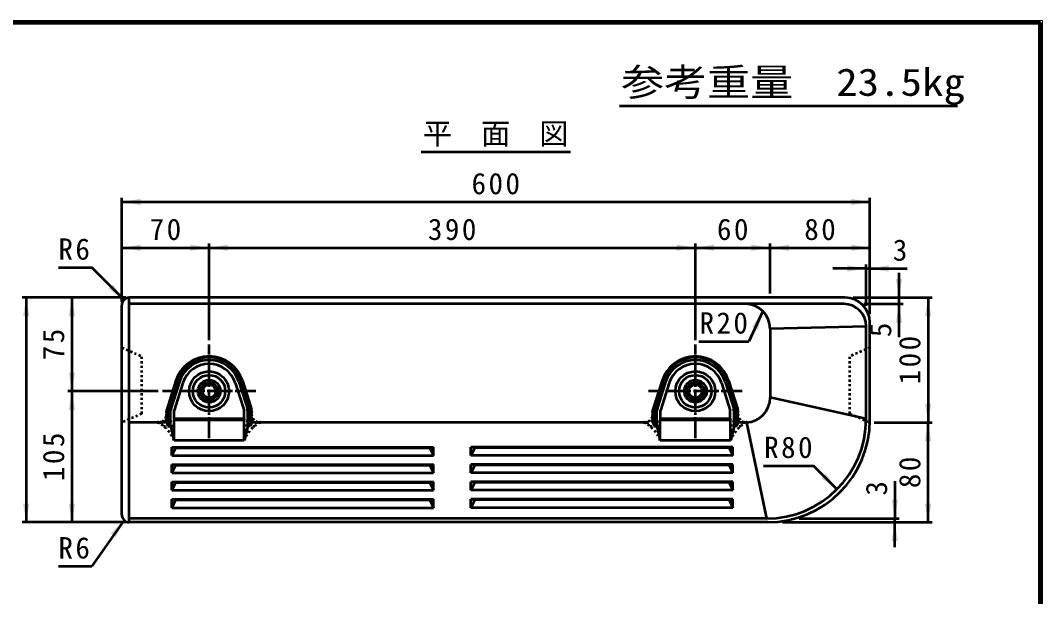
# Model space of a CAD drawing. Units: millimetres, scale not verified, with parts at other scales. Extents: x 100 to 4105, y 100 to 2870.
# Drawn here: x 1646 to 4105, y 1485 to 2870 of the extents above; entities that cross this region are included whole.
import ezdxf
from ezdxf.enums import TextEntityAlignment as Align

# ---------------------------------------------------------------- set-up
doc = ezdxf.new("R2010")
doc.units = ezdxf.units.MM
doc.header["$LTSCALE"] = 5
doc.header["$PDMODE"] = 32
doc.header["$PDSIZE"] = 2.5
doc.linetypes.add('USER1', pattern=[2.2, 1, -1.2])
doc.linetypes.add('USER2', pattern=[13.4, 10, -1.2, 1, -1.2])
doc.layers.add('V-nasSTD', color=7, linetype='Continuous', lineweight=50)
doc.styles.add('ＭＳ ゴシック', font='')
doc.styles.get('ＭＳ ゴシック').set_extended_font_data('MS Gothic')

msp = doc.modelspace()

# ---------------------------------------------------------------- hatches: boundary and pattern name
at = {"layer": 'V-nasSTD'}
for points in [[(1934.598, 2426.087), (1889.598, 2433.587), (1934.598, 2441.087)], [(3644.598, 2441.087), (3689.598, 2433.587), (3644.598, 2426.087)], [(1934.598, 2316.087), (1889.598, 2323.587), (1934.598, 2331.087)], [(2054.598, 2331.087), (2099.598, 2323.587), (2054.598, 2316.087)], [(2144.598, 2316.087), (2099.598, 2323.587), (2144.598, 2331.087)], [(3224.598, 2331.087), (3269.598, 2323.587), (3224.598, 2316.087)], [(3314.598, 2316.087), (3269.598, 2323.587), (3314.598, 2331.087)], [(3404.598, 2331.087), (3449.598, 2323.587), (3404.598, 2316.087)], [(3494.598, 2316.087), (3449.598, 2323.587), (3494.598, 2331.087)], [(3644.598, 2331.087), (3689.598, 2323.587), (3644.598, 2316.087)], [(3635.598, 2281.087), (3680.598, 2273.587), (3635.598, 2266.087)], [(3734.598, 2266.087), (3689.598, 2273.587), (3734.598, 2281.087)], [(3752.098, 2248.587), (3759.598, 2203.587), (3767.098, 2248.587)], [(1857.747, 2224.832), (1894.87, 2198.315), (1868.353, 2235.438)], [(1652.098, 2158.587), (1659.598, 2203.587), (1667.098, 2158.587)], [(1762.098, 2158.587), (1769.598, 2203.587), (1777.098, 2158.587)], [(3822.098, 2158.587), (3829.598, 2203.587), (3837.098, 2158.587)], [(3406.209, 2133.4), (3432.024, 2171.014), (3419.803, 2127.06)], [(3752.098, 2143.587), (3759.598, 2188.587), (3767.098, 2143.587)], [(1762.098, 2023.587), (1769.598, 1978.587), (1777.098, 2023.587)], [(1762.098, 1933.587), (1769.598, 1978.587), (1777.098, 1933.587)], [(3822.098, 1948.587), (3829.598, 1903.587), (3837.098, 1948.587)], [(3822.098, 1858.587), (3829.598, 1903.587), (3837.098, 1858.587)], [(3573.18, 1769.398), (3610.303, 1742.882), (3583.787, 1780.005)], [(1652.098, 1708.587), (1659.598, 1663.587), (1667.098, 1708.587)], [(1762.098, 1708.587), (1769.598, 1663.587), (1777.098, 1708.587)], [(3742.098, 1717.587), (3749.598, 1672.587), (3757.098, 1717.587)], [(3822.098, 1708.587), (3829.598, 1663.587), (3837.098, 1708.587)], [(1862.915, 1636.299), (1894.87, 1668.859), (1875.202, 1627.696)], [(3742.098, 1618.587), (3749.598, 1663.587), (3757.098, 1618.587)]]:
    msp.add_hatch(color=256, dxfattribs=at).paths.add_polyline_path(points)

# ---------------------------------------------------------------- linework, layer by layer
at = {"layer": 'V-nasSTD', "lineweight": 100}
for p, q in [((4100, 2865), (105, 2865)), ((4100, 105), (4100, 2865))]:
    msp.add_line(p, q, dxfattribs=at)
at = {"layer": 'V-nasSTD'}
for p, q in [((3087, 2664.753), (3900, 2664.753)), ((2969.098, 2553.587), (2610.098, 2553.587)), ((1889.598, 2193.587), (1889.598, 2443.587)), ((3689.598, 2163.587), (3689.598, 2443.587)), ((1889.598, 2433.587), (3689.598, 2433.587)), ((1889.598, 2323.587), (2099.598, 2323.587)), ((2099.598, 2101.087), (2099.598, 2333.587)), ((2099.598, 2323.587), (3269.598, 2323.587)), ((3269.598, 2101.087), (3269.598, 2333.587)), ((3269.598, 2323.587), (3449.598, 2323.587)), ((3449.598, 2213.587), (3449.598, 2333.587)), ((3449.598, 2323.587), (3689.598, 2323.587)), ((1737.088, 2276.097), (1817.088, 2276.097)), ((1894.87, 2198.315), (1817.088, 2276.097)), ((3680.598, 2273.587), (3600.598, 2273.587)), ((3680.598, 2183.587), (3680.598, 2283.587)), ((3680.598, 2273.587), (3689.598, 2273.587)), ((3689.598, 2273.587), (3779.598, 2273.587)), ((3759.598, 2203.587), (3759.598, 2263.587)), ((1899.598, 2203.587), (1649.598, 2203.587)), ((1659.598, 2203.587), (1659.598, 1663.587)), ((1769.598, 2203.587), (1769.598, 1978.587)), ((1907.598, 1663.587), (1907.598, 2203.587)), ((3629.598, 2203.587), (1907.598, 2203.587)), ((3649.598, 2203.587), (3839.598, 2203.587)), ((3759.598, 2188.587), (3759.598, 2203.587)), ((3829.598, 2203.587), (3829.598, 1903.587)), ((1889.598, 1681.587), (1889.598, 2185.587)), ((3626.598, 2188.587), (1907.598, 2188.587)), ((3432.024, 2171.014), (3398.215, 2098.509)), ((3674.598, 2188.587), (3769.598, 2188.587)), ((3759.598, 2108.587), (3759.598, 2188.587)), ((3689.598, 1909.587), (3689.598, 2143.587)), ((3680.598, 2134.587), (3449.598, 2128.587)), ((3449.598, 2128.587), (3449.598, 1963.587)), ((3680.598, 1912.587), (3680.598, 2134.587)), ((3278.215, 2098.509), (3398.215, 2098.509)), ((2019.544, 2004.032), (1997.598, 1934.983)), ((2022.403, 2003.123), (2000.598, 1934.518)), ((2028.121, 2001.305), (2006.598, 1933.587)), ((2036.698, 1998.579), (2015.598, 1932.191)), ((2162.497, 1998.579), (2183.598, 1932.191)), ((2171.074, 2001.305), (2192.598, 1933.587)), ((2176.792, 2003.123), (2198.598, 1934.518)), ((2179.651, 2004.032), (2201.598, 1934.983)), ((3189.544, 2004.032), (3167.598, 1934.983)), ((3192.403, 2003.123), (3170.598, 1934.518)), ((3198.121, 2001.305), (3176.598, 1933.587)), ((3206.698, 1998.579), (3185.598, 1932.191)), ((3332.497, 1998.579), (3353.598, 1932.191)), ((3341.074, 2001.305), (3362.598, 1933.587)), ((3346.792, 2003.123), (3368.598, 1934.518)), ((3349.651, 2004.032), (3371.598, 1934.983)), ((1977.098, 1978.587), (1759.598, 1978.587)), ((1769.598, 1978.587), (1769.598, 1663.587)), ((3680.598, 1912.587), (3449.598, 1963.587)), ((1997.598, 1903.587), (1997.598, 1934.983)), ((2000.598, 1894.518), (2000.598, 1934.518)), ((2006.598, 1894.518), (2006.598, 1933.587)), ((2015.598, 1912.587), (2015.598, 1932.615)), ((2015.598, 1912.587), (2015.598, 1932.191)), ((2183.598, 1912.587), (2183.598, 1932.191)), ((2192.598, 1894.518), (2192.598, 1933.587)), ((2198.598, 1894.518), (2198.598, 1934.518)), ((2201.598, 1903.587), (2201.598, 1934.983)), ((3167.598, 1903.587), (3167.598, 1934.983)), ((3170.598, 1894.518), (3170.598, 1934.518)), ((3176.598, 1894.518), (3176.598, 1933.587)), ((3185.598, 1912.587), (3185.598, 1932.615)), ((3185.598, 1912.587), (3185.598, 1932.191)), ((3353.598, 1912.587), (3353.598, 1932.191)), ((3362.598, 1894.518), (3362.598, 1933.587)), ((3368.598, 1894.518), (3368.598, 1934.518)), ((3371.598, 1903.587), (3371.598, 1934.983)), ((1997.598, 1903.587), (1907.598, 1903.587)), ((1997.598, 1903.587), (2000.598, 1894.518)), ((2000.598, 1894.518), (2006.598, 1894.518)), ((2006.598, 1894.518), (2015.198, 1860.295)), ((2015.598, 1912.587), (2015.198, 1909.587)), ((2015.198, 1909.587), (2183.998, 1909.587)), ((2015.198, 1863.162), (2015.198, 1909.587)), ((2183.598, 1912.587), (2015.598, 1912.587)), ((2183.598, 1912.587), (2183.998, 1909.587)), ((2183.998, 1860.295), (2183.998, 1909.587)), ((2192.598, 1894.518), (2183.998, 1860.295)), ((2198.598, 1894.518), (2192.598, 1894.518)), ((2201.598, 1903.587), (2198.598, 1894.518)), ((3152.598, 1903.587), (2201.598, 1903.587)), ((3167.598, 1903.587), (3170.598, 1894.518)), ((3170.598, 1894.518), (3176.598, 1894.518)), ((3176.598, 1894.518), (3185.198, 1860.295)), ((3185.598, 1912.587), (3185.198, 1909.587)), ((3185.198, 1909.587), (3353.998, 1909.587)), ((3185.198, 1863.162), (3185.198, 1909.587)), ((3353.598, 1912.587), (3185.598, 1912.587)), ((3353.598, 1912.587), (3353.998, 1909.587)), ((3353.998, 1860.295), (3353.998, 1909.587)), ((3362.598, 1894.518), (3353.998, 1860.295)), ((3368.598, 1894.518), (3362.598, 1894.518)), ((3371.598, 1903.587), (3368.598, 1894.518)), ((3392.598, 1903.587), (3371.598, 1903.587)), ((3392.598, 1903.587), (3440.598, 1672.587)), ((3699.598, 1903.587), (3839.598, 1903.587)), ((3829.598, 1663.587), (3829.598, 1903.587)), ((2183.998, 1860.295), (2015.198, 1860.295)), ((3353.998, 1860.295), (3185.198, 1860.295)), ((2009.598, 1824.181), (2009.598, 1844.394)), ((2009.598, 1844.394), (2639.598, 1844.394)), ((2009.598, 1844.394), (2018.598, 1842.894)), ((2018.598, 1842.894), (2009.598, 1824.181)), ((2009.598, 1824.181), (2639.598, 1824.181)), ((2018.598, 1842.894), (2630.598, 1842.894)), ((2639.598, 1844.394), (2630.598, 1842.894)), ((2630.598, 1842.894), (2639.598, 1824.181)), ((2639.598, 1824.181), (2639.598, 1844.394)), ((2729.598, 1824.181), (2729.598, 1844.394)), ((3359.598, 1844.394), (2729.598, 1844.394)), ((2729.598, 1844.394), (2738.598, 1842.894)), ((2738.598, 1842.894), (2729.598, 1824.181)), ((3359.598, 1824.181), (2729.598, 1824.181)), ((3350.598, 1842.894), (2738.598, 1842.894)), ((3359.598, 1844.394), (3350.598, 1842.894)), ((3350.598, 1842.894), (3359.598, 1824.181)), ((3359.598, 1824.181), (3359.598, 1844.394)), ((2009.598, 1782.312), (2009.598, 1802.525)), ((2009.598, 1802.525), (2639.598, 1802.525)), ((2009.598, 1802.525), (2018.598, 1801.025)), ((2018.598, 1801.025), (2009.598, 1782.312)), ((2018.598, 1801.025), (2630.598, 1801.025)), ((2639.598, 1802.525), (2630.598, 1801.025)), ((2630.598, 1801.025), (2639.598, 1782.312)), ((2639.598, 1782.312), (2639.598, 1802.525)), ((2729.598, 1782.312), (2729.598, 1802.525)), ((3359.598, 1802.525), (2729.598, 1802.525)), ((2729.598, 1802.525), (2738.598, 1801.025)), ((2738.598, 1801.025), (2729.598, 1782.312)), ((3350.598, 1801.025), (2738.598, 1801.025)), ((3359.598, 1802.525), (3350.598, 1801.025)), ((3350.598, 1801.025), (3359.598, 1782.312)), ((3359.598, 1782.312), (3359.598, 1802.525)), ((3433.735, 1799.45), (3553.735, 1799.45)), ((3610.303, 1742.882), (3553.735, 1799.45)), ((2009.598, 1782.312), (2639.598, 1782.312)), ((3359.598, 1782.312), (2729.598, 1782.312)), ((2009.598, 1740.444), (2009.598, 1760.656)), ((2009.598, 1760.656), (2639.598, 1760.656)), ((2009.598, 1760.656), (2018.598, 1759.156)), ((2018.598, 1759.156), (2009.598, 1740.444)), ((2018.598, 1759.156), (2630.598, 1759.156)), ((2639.598, 1760.656), (2630.598, 1759.156)), ((2630.598, 1759.156), (2639.598, 1740.444)), ((2639.598, 1740.444), (2639.598, 1760.656)), ((2729.598, 1740.444), (2729.598, 1760.656)), ((3359.598, 1760.656), (2729.598, 1760.656)), ((2729.598, 1760.656), (2738.598, 1759.156)), ((2738.598, 1759.156), (2729.598, 1740.444)), ((3350.598, 1759.156), (2738.598, 1759.156)), ((3359.598, 1760.656), (3350.598, 1759.156)), ((3350.598, 1759.156), (3359.598, 1740.444)), ((3359.598, 1740.444), (3359.598, 1760.656)), ((3749.598, 1762.587), (3749.598, 1672.587)), ((2009.598, 1740.444), (2639.598, 1740.444)), ((3359.598, 1740.444), (2729.598, 1740.444)), ((2009.598, 1698.575), (2009.598, 1718.787)), ((2009.598, 1718.787), (2639.598, 1718.787)), ((2009.598, 1718.787), (2018.598, 1717.287)), ((2018.598, 1717.287), (2009.598, 1698.575)), ((2009.598, 1698.575), (2639.598, 1698.575)), ((2018.598, 1717.287), (2630.598, 1717.287)), ((2639.598, 1718.787), (2630.598, 1717.287)), ((2630.598, 1717.287), (2639.598, 1698.575)), ((2639.598, 1698.575), (2639.598, 1718.787)), ((2729.598, 1698.575), (2729.598, 1718.787)), ((3359.598, 1718.787), (2729.598, 1718.787)), ((2729.598, 1718.787), (2738.598, 1717.287)), ((2738.598, 1717.287), (2729.598, 1698.575)), ((3359.598, 1698.575), (2729.598, 1698.575)), ((3350.598, 1717.287), (2738.598, 1717.287)), ((3359.598, 1718.787), (3350.598, 1717.287)), ((3350.598, 1717.287), (3359.598, 1698.575)), ((3359.598, 1698.575), (3359.598, 1718.787)), ((3440.598, 1672.587), (1907.598, 1672.587)), ((3519.598, 1672.587), (3759.598, 1672.587)), ((3749.598, 1663.587), (3749.598, 1672.587)), ((1899.598, 1663.587), (1649.598, 1663.587)), ((1894.87, 1668.859), (1817.088, 1557.776)), ((3443.598, 1663.587), (1907.598, 1663.587)), ((3479.598, 1663.587), (3839.598, 1663.587)), ((3749.598, 1603.587), (3749.598, 1663.587)), ((1737.088, 1557.776), (1817.088, 1557.776))]:
    msp.add_line(p, q, dxfattribs=at)
at = {"layer": 'V-nasSTD', "linetype": 'USER2'}
for p, q in [((2099.598, 1866.087), (2099.598, 2091.087)), ((3269.598, 1866.087), (3269.598, 2091.087)), ((2212.098, 1978.587), (1987.098, 1978.587)), ((3382.098, 1978.587), (3157.098, 1978.587))]:
    msp.add_line(p, q, dxfattribs=at)
at = {"layer": 'V-nasSTD', "linetype": 'USER1'}
for p, q in [((1889.598, 2083.587), (1937.598, 2062.587)), ((3689.598, 2083.587), (3641.598, 2062.587)), ((1937.598, 1924.587), (1937.598, 2062.587)), ((3641.598, 1924.587), (3641.598, 2062.587)), ((1937.598, 1924.587), (1889.598, 1903.587)), ((3641.598, 1924.587), (3689.525, 1903.619))]:
    msp.add_line(p, q, dxfattribs=at)
at = {"layer": 'V-nasSTD', "lineweight": 13}
msp.add_lwpolyline([(100, 100), (100, 2870), (4105, 2870), (4105, 100)], close=True, dxfattribs=at)
at = {"layer": 'V-nasSTD'}
for centre, radius in [((2099.598, 1978.587), 48), ((2099.598, 1978.587), 39), ((3269.598, 1978.587), 48), ((3269.598, 1978.587), 39), ((2099.598, 1978.587), 27), ((2099.598, 1978.587), 21), ((2099.598, 1978.587), 15.75), ((3269.598, 1978.587), 27), ((3269.598, 1978.587), 21), ((3269.598, 1978.587), 15.75)]:
    msp.add_circle(centre, radius, dxfattribs=at)
for centre, radius, start, end in [((1907.598, 2185.587), 18, 90, 180), ((3629.598, 2143.587), 60, 0, 90), ((3389.598, 2128.587), 60, 0, 90), ((3626.598, 2134.587), 54, 0, 90), ((2099.598, 1978.587), 84, 17.63233, 162.36766), ((2099.598, 1978.587), 81, 17.63234, 162.36766), ((2099.598, 1978.587), 75, 17.63234, 162.36766), ((2099.598, 1978.587), 66, 17.63233, 162.36767), ((3269.598, 1978.587), 84, 17.63233, 162.36766), ((3269.598, 1978.587), 81, 17.63234, 162.36766), ((3269.598, 1978.587), 75, 17.63234, 162.36766), ((3269.598, 1978.587), 66, 17.63233, 162.36767), ((3389.436, 1963.666), 60.161, 273.01211, 359.9255), ((3440.598, 1912.587), 240, 270, 0), ((3443.598, 1909.587), 246, 270, 0), ((1907.598, 1681.587), 18, 180, 270)]:
    msp.add_arc(centre, radius, start, end, dxfattribs=at)
at = {"layer": 'V-nasSTD', "linetype": 'USER1'}
for centre, radius, start, end in [((1976.598, 1924.587), 21, 270, 0), ((1982.598, 1921.587), 18, 270, 0), ((1881.857, 1862.928), 133.367, 358.86866, 29.7916), ((2317.338, 1862.928), 133.367, 150.2084, 181.13134), ((2216.598, 1921.587), 18, 180, 270), ((2222.598, 1924.587), 21, 180, 270), ((3146.598, 1924.587), 21, 270, 0), ((3152.598, 1921.587), 18, 270, 0), ((3051.857, 1862.928), 133.367, 358.86866, 29.7916), ((3487.338, 1862.928), 133.367, 150.2084, 181.13134), ((3386.598, 1921.587), 18, 180, 270), ((3392.598, 1924.587), 21, 180, 270), ((1937.661, 1830.017), 83.239, 21.33085, 62.1104), ((1993.051, 1908.166), 13.686, 256.49484, 8.17861), ((2261.534, 1830.017), 83.239, 117.8896, 158.66915), ((2206.144, 1908.166), 13.686, 171.82139, 283.50516), ((3107.661, 1830.017), 83.239, 21.33085, 62.1104), ((3163.051, 1908.166), 13.686, 256.49484, 8.17861), ((3431.534, 1830.017), 83.239, 117.8896, 158.66915), ((3376.144, 1908.166), 13.686, 171.82139, 283.50516)]:
    msp.add_arc(centre, radius, start, end, dxfattribs=at)
at = {"layer": 'V-nasSTD'}
for p in [(1997.598, 1929.191), (1997.598, 1929.191), (1997.598, 1921.587), (1997.598, 1921.587), (2000.598, 1921.587), (2000.598, 1921.587), (2006.598, 1933.587), (2006.598, 1933.587), (2006.598, 1933.587), (2192.598, 1933.587), (2198.598, 1921.587), (2201.598, 1929.191), (2201.598, 1921.587), (3167.598, 1929.191), (3167.598, 1929.191), (3167.598, 1921.587), (3167.598, 1921.587), (3170.598, 1921.587), (3170.598, 1921.587), (3176.598, 1933.587), (3176.598, 1933.587), (3176.598, 1933.587), (3362.598, 1933.587), (3368.598, 1921.587), (3371.598, 1929.191), (3371.598, 1921.587), (1976.598, 1903.587), (1982.598, 1903.587), (2216.598, 1903.587), (2222.598, 1903.587), (3146.598, 1903.587), (3152.598, 1903.587), (3386.598, 1903.587), (3392.598, 1903.587)]:
    msp.add_point(p, dxfattribs=at)

# ---------------------------------------------------------------- texts
at = {"layer": 'V-nasSTD', "style": 'ＭＳ ゴシック', "width": 1.15}
msp.add_text('参考重量\u300023.5kg', height=65.98, dxfattribs=at).set_placement((3091, 2754.753), align=Align.TOP_LEFT)
at = {"layer": 'V-nasSTD', "style": 'ＭＳ ゴシック'}
for s, p in [('平\u3000面\u3000図', (2614.09, 2623.587)), ('3', (3744.598, 2343.587))]:
    msp.add_text(s, height=51.32, dxfattribs=at).set_placement(p, align=Align.TOP_LEFT)
for s, p in [('5', (3689.598, 2108.587)), ('3', (3679.598, 1727.587))]:
    msp.add_text(s, height=51.32, rotation=90, dxfattribs=at).set_placement(p, align=Align.TOP_LEFT)
at = {"layer": 'V-nasSTD', "char_height": 51.32, "attachment_point": 1, "style": 'ＭＳ ゴシック'}
for s, insert in [('\\T1.17;600', (2731.098, 2503.587)), ('\\T1.17;70', (1956.598, 2393.587)), ('\\T1.17;390', (2626.098, 2393.587)), ('\\T1.17;60', (3321.598, 2393.587)), ('\\T1.17;80', (3531.598, 2393.587)), ('\\T1.17;R6', (1737.088, 2346.097)), ('\\T1.17;R20', (3279.518, 2168.509)), ('\\T1.17;R80', (3435.038, 1869.45)), ('\\T1.17;R6', (1737.088, 1627.776))]:
    msp.add_mtext(s, dxfattribs=dict(at, insert=insert))
at = {"layer": 'V-nasSTD', "char_height": 51.32, "attachment_point": 1, "rotation": 90, "style": 'ＭＳ ゴシック'}
for s, insert in [('\\T1.17;75', (1699.598, 2053.087)), ('\\T1.17;100', (3759.598, 1995.087)), ('\\T1.17;105', (1699.598, 1762.587)), ('\\T1.17;80', (3759.598, 1745.587))]:
    msp.add_mtext(s, dxfattribs=dict(at, insert=insert))

doc.saveas('drawing.dxf')
